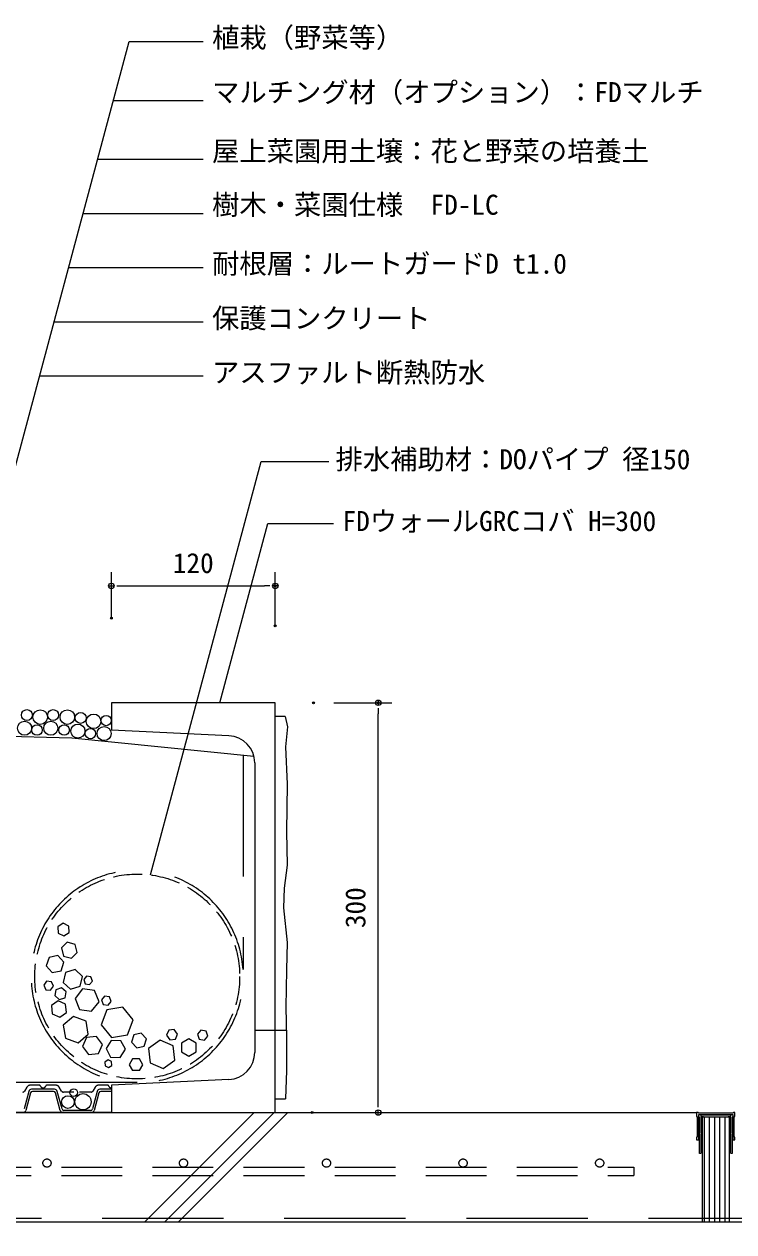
# Model space of a CAD drawing. Units: millimetres, scale not verified. Extents: x -1485 to 1485, y -1050 to 1050.
# Drawn here: x -285 to 234, y -343 to 542 of the extents above; entities that cross this region are included whole.
import ezdxf
from ezdxf.enums import TextEntityAlignment as Align

# ---------------------------------------------------------------- set-up
doc = ezdxf.new("R2010")
doc.units = ezdxf.units.MM
doc.header["$LTSCALE"] = 7
doc.header["$PDMODE"] = 32
doc.header["$PDSIZE"] = 1.4
for name, pattern in [('DASHED1', [1.8, 1.2, -0.6]), ('DASHED3', [4, 3, -1]), ('USER1', [19.05, 12.7, -6.35]), ('USER2', [9.525, 6.35, -3.175])]:
    doc.linetypes.add(name, pattern=pattern)
for name, color, linetype, lineweight in [('0-0_0', 7, 'Continuous', 9), ('0-3_HATCH', 9, 'Continuous', 18), ('0-4_KUTAI', 3, 'Continuous', 18), ('0-7_dannnetu', 6, 'Continuous', 18), ('0-A_tensen', 7, 'USER2', 18), ('0-B_sunpo', 7, 'Continuous', 9), ('0-C_MOJI', 7, 'Continuous', 18), ('0-D_ecom', 1, 'Continuous', 18), ('0-F_bousui2', 7, 'USER1', 9), ('1-0_FD-L', 8, 'Continuous', 18), ('1-B', 7, 'DASHED3', 18), ('1-C_0-1', 7, 'Continuous', 18), ('1-E_0-0', 7, 'Continuous', 18), ('1-F__1-C_', 4, 'Continuous', 9)]:
    doc.layers.add(name, color=color, linetype=linetype, lineweight=lineweight)
doc.layers.add('0-2_DEFPOINTS', color=7, linetype='Continuous')
doc.styles.add('ＭＳ ゴシック', font='')
doc.styles.get('ＭＳ ゴシック').set_extended_font_data('MS Gothic')

# ---------------------------------------------------------------- blocks, each defined once
blk = doc.blocks.new('_Dot')
at = {"layer": '0-0_0'}
for p, q in [((-0.5, 0), (-1, 0)), ((0.25, 0), (-0.25, 0))]:
    blk.add_line(p, q, dxfattribs=at)
blk.add_circle((0, 0), 0.25, dxfattribs=at)
blk = doc.blocks.new('D2')
at = {"layer": '0-2_DEFPOINTS'}
for p in [(1383.665, 1180.29), (1263.665, 1156.579), (1383.665, 1150.989)]:
    blk.add_point(p, dxfattribs=at)
at = {"layer": '0-B_sunpo'}
for p, q in [((1263.665, 1157.079), (1263.665, 1190.29)), ((1383.665, 1151.489), (1383.665, 1190.29)), ((1271.665, 1180.29), (1375.665, 1180.29))]:
    blk.add_line(p, q, dxfattribs=at)
at = {"layer": '0-B_sunpo', "xscale": 8, "yscale": 8, "rotation": 180}
blk.add_blockref('_Dot', (1263.665, 1180.29), dxfattribs=at)
at = {"layer": '0-B_sunpo', "xscale": 8, "yscale": 8}
blk.add_blockref('_Dot', (1383.665, 1180.29), dxfattribs=at)
at = {"layer": '0-B_sunpo', "style": 'ＭＳ ゴシック'}
blk.add_text('120', height=14.66, dxfattribs=at).set_placement((1308.665, 1185.29), align=Align.BOTTOM_LEFT)
blk = doc.blocks.new('D3')
at = {"layer": '0-2_DEFPOINTS'}
for p in [(1411.575, 1094.716), (1459.05, 1094.716), (1410.683, 794.715)]:
    blk.add_point(p, dxfattribs=at)
at = {"layer": '0-C_MOJI', "lineweight": 9}
for p, q in [((1426.575, 1094.716), (1469.05, 1094.716)), ((1459.05, 802.715), (1459.05, 1086.716)), ((1425.683, 794.715), (1469.05, 794.715))]:
    blk.add_line(p, q, dxfattribs=at)
at = {"layer": '0-C_MOJI', "xscale": 8, "yscale": 8}
for p, rotation in [((1459.05, 1094.716), 90), ((1459.05, 794.715), 270)]:
    blk.add_blockref('_Dot', p, dxfattribs=dict(at, rotation=rotation))
at = {"layer": '0-C_MOJI', "style": 'ＭＳ ゴシック'}
blk.add_text('300', height=14.66, rotation=90, dxfattribs=at).set_placement((1454.05, 929.716), align=Align.BOTTOM_LEFT)

msp = doc.modelspace()

# ---------------------------------------------------------------- linework, layer by layer
at = {"layer": '0-3_HATCH'}
for p, q in [((-116.833, -255.269), (-196.833, -335.269)), ((-102.164, -255.269), (-182.164, -335.269)), ((-92.164, -255.269), (-172.164, -335.269))]:
    msp.add_line(p, q, dxfattribs=at)
at = {"layer": '0-4_KUTAI'}
for p, q in [((-857.844, -255.269), (207.227, -255.269)), ((213.013, -335.269), (213.013, -258.769)), ((216.763, -335.269), (216.763, -258.769)), ((220.513, -335.269), (220.513, -258.769)), ((224.263, -335.269), (224.263, -258.769)), ((228.013, -335.269), (228.013, -258.769))]:
    msp.add_line(p, q, dxfattribs=at)
for points in [[(-857.844, 20.531), (-305.906, 20.531), (-250.152, 18.983), (-116.907, 5.658)], [(231.227, -335.269), (231.227, -258.769), (211.227, -258.769), (211.227, -335.269)]]:
    msp.add_lwpolyline(points, dxfattribs=at)
for points in [[(208.727, -255.769), (208.227, -255.269), (207.227, -255.269), (207.227, -258.269), (207.727, -258.269), (207.727, -273.269), (207.227, -273.269), (207.227, -275.269), (208.727, -275.269), (208.727, -256.769), (233.727, -256.769), (233.727, -275.269), (235.227, -275.269), (235.227, -273.269), (234.727, -273.269), (234.727, -258.269), (235.227, -258.269), (235.227, -255.269), (234.227, -255.269), (233.727, -255.769), (221.227, -255.769)], [(210.227, -257.269), (210.227, -258.269), (212.227, -258.269), (212.227, -258.769), (210.227, -258.769), (210.227, -270.269), (210.727, -270.269), (210.227, -271.269), (210.227, -284.269), (210.727, -284.269), (210.227, -285.269), (209.227, -285.269), (209.227, -258.769), (208.727, -258.769), (208.727, -256.769), (233.727, -256.769), (233.727, -258.769), (233.227, -258.769), (233.227, -285.269), (232.227, -285.269), (231.727, -284.269), (232.227, -284.269), (232.227, -271.269), (231.727, -270.269), (232.227, -270.269), (232.227, -258.769), (230.227, -258.769), (230.227, -258.269), (232.227, -258.269), (232.227, -257.269)]]:
    msp.add_lwpolyline(points, close=True, dxfattribs=at)
at = {"layer": '0-7_dannnetu'}
msp.add_line((-857.844, -335.269), (527.588, -335.269), dxfattribs=at)
at = {"layer": '0-A_tensen', "linetype": 'USER1'}
for p, q in [((-124.847, 6.452), (-124.847, -150.586)), ((-202.342, -233.169), (-857.844, -233.169))]:
    msp.add_line(p, q, dxfattribs=at)
at = {"layer": '0-A_tensen'}
msp.add_line((-857.844, -301.269), (161.227, -301.269), dxfattribs=at)
msp.add_lwpolyline([(-857.844, -295.269), (161.227, -295.269), (161.227, -301.269)], dxfattribs=at)
for centre in [(-268.442, -292.269), (-168.442, -292.269), (-63.773, -292.269), (36.227, -292.269), (136.227, -292.269)]:
    msp.add_circle(centre, 3, dxfattribs=at)
at = {"layer": '0-A_tensen', "linetype": 'USER1'}
for centre, start, end in [((-202.342, -155.54), 3.65779, 176.40304), ((-202.342, -155.797), 183.59696, 356.34221)]:
    msp.add_arc(centre, 77.653, start, end, dxfattribs=at)
at = {"layer": '0-C_MOJI'}
for p, q in [((-449.163, -370.269), (-208.224, 528.925)), ((-208.224, 528.925), (-154.057, 528.925)), ((-219.779, 485.804), (-154.057, 485.804)), ((-231.333, 442.683), (-154.057, 442.683)), ((-241.956, 403.038), (-154.057, 403.038)), ((-252.578, 363.394), (-154.057, 363.394)), ((-263.201, 323.749), (-154.057, 323.749)), ((-273.824, 284.104), (-154.057, 284.104)), ((-192.683, -81.293), (-111.607, 221.289)), ((-111.607, 221.289), (-62.173, 221.289)), ((-141.897, 44.731), (-106.708, 176.057)), ((-106.708, 176.057), (-58.523, 176.057))]:
    msp.add_line(p, q, dxfattribs=at)
at = {"layer": '0-D_ecom'}
for centre, radius in [((-283.134, 35.725), 4.018), ((-273.365, 34.246), 5.315), ((-263.915, 35.725), 4.018), ((-253.507, 34.246), 5.315), ((-243.773, 33.649), 4.018), ((-234.288, 31.133), 5.315), ((-225.127, 31.684), 3.758), ((-284.856, 26.099), 5.158), ((-275.71, 24.782), 3.851), ((-265.637, 26.099), 5.158), ((-255.852, 24.782), 3.851), ((-245.779, 24.023), 5.158), ((-226.559, 22.156), 5.158), ((-236.632, 22.161), 3.851)]:
    msp.add_circle(centre, radius, dxfattribs=at)
at = {"layer": '0-F_bousui2'}
msp.add_line((527.588, -332.769), (-857.844, -332.769), dxfattribs=at)
at = {"layer": '1-0_FD-L', "linetype": 'DASHED1'}
for p, q in [((-283.146, -236.725), (-284.836, -239.54)), ((-274.101, -235.269), (-280.574, -235.269)), ((-261.971, -235.269), (-268.444, -235.269)), ((-257.709, -239.54), (-259.399, -236.725)), ((-233.146, -236.725), (-234.836, -239.54)), ((-224.101, -235.269), (-230.574, -235.269)), ((-236.122, -240.269), (-256.423, -240.269))]:
    msp.add_line(p, q, dxfattribs=at)
at = {"layer": '1-0_FD-L'}
for p, q in [((-221.273, -238.269), (-229.738, -238.269)), ((-281.67, -239.751), (-285.128, -252.657)), ((-280.419, -240.88), (-283.878, -253.786)), ((-258.668, -253.786), (-262.126, -240.88)), ((-257.417, -252.657), (-260.875, -239.751)), ((-231.67, -239.751), (-235.128, -252.657)), ((-230.419, -240.88), (-233.878, -253.786)), ((-221.273, -239.769), (-228.971, -239.769)), ((-235.809, -255.269), (-256.736, -255.269)), ((-236.577, -253.769), (-255.968, -253.769))]:
    msp.add_line(p, q, dxfattribs=at)
at = {"layer": '1-0_FD-L', "color": 6}
msp.add_line((-221.273, -255.269), (-857.844, -255.269), dxfattribs=at)
at = {"layer": '1-0_FD-L'}
for points in [[(-262.807, -238.269), (-271.273, -238.269), (-279.738, -238.269)], [(-263.575, -239.769), (-271.273, -239.769), (-278.971, -239.769)]]:
    msp.add_lwpolyline(points, dxfattribs=at)
for centre, radius in [((-248.825, -240.665), 2.82), ((-253.055, -247.652), 4.654), ((-242.056, -247.37), 5.923)]:
    msp.add_circle(centre, radius, dxfattribs=at)
at = {"layer": '1-0_FD-L', "linetype": 'DASHED1'}
for centre, radius, start, end in [((-280.574, -238.269), 3, 90, 149.03624), ((-274.101, -236.269), 1, 19.47122, 90), ((-271.273, -235.269), 2, 199.47122, 270), ((-271.273, -235.269), 2, 270, 340.52878), ((-268.444, -236.269), 1, 90, 160.52878), ((-261.971, -238.269), 3, 30.96376, 90), ((-230.574, -238.269), 3, 90, 149.03624), ((-224.101, -236.269), 1, 19.47122, 90), ((-221.273, -235.269), 2, 199.47122, 270), ((-286.122, -238.769), 1.5, 270, 329.03624), ((-256.423, -238.769), 1.5, 210.96376, 270), ((-236.122, -238.769), 1.5, 270, 329.03624)]:
    msp.add_arc(centre, radius, start, end, dxfattribs=at)
at = {"layer": '1-0_FD-L'}
for centre, radius, start, end in [((-279.738, -240.269), 2, 90, 165), ((-262.807, -240.269), 2, 15, 90), ((-229.738, -240.269), 2, 90, 165), ((-278.971, -241.269), 1.5, 90, 165), ((-263.575, -241.269), 1.5, 15, 90), ((-228.971, -241.269), 1.5, 90, 165), ((-285.809, -253.269), 2, 270, 345), ((-256.736, -253.269), 2, 195, 270), ((-255.968, -252.269), 1.5, 195, 270), ((-236.577, -252.269), 1.5, 270, 345), ((-235.809, -253.269), 2, 270, 345)]:
    msp.add_arc(centre, radius, start, end, dxfattribs=at)
at = {"layer": '1-B'}
msp.add_circle((-202.342, -155.669), 75, dxfattribs=at)
at = {"layer": '1-C_0-1'}
for p, q in [((-94.053, 34.732), (-101.273, 34.732)), ((-94.053, 34.732), (-92.352, 27.071)), ((-93.094, -224.446), (-93.715, -245.268)), ((-101.273, -245.268), (-93.715, -245.268))]:
    msp.add_line(p, q, dxfattribs=at)
msp.add_lwpolyline([(-92.352, 27.071), (-93.847, 12.364), (-92.601, -14.805), (-93.1, -49.451), (-92.601, -74.129), (-94.845, -91.078), (-95.343, -105.286), (-92.631, -130.855), (-93.094, -150.778), (-93.557, -178.114), (-93.094, -200.353), (-93.094, -224.446)], dxfattribs=at)
at = {"layer": '1-E_0-0'}
for p, q in [((-101.273, 44.732), (-221.273, 44.732)), ((-221.273, 44.732), (-221.273, 24.732)), ((-101.273, -255.268), (-101.273, 44.732)), ((-135.321, 20.64), (-221.273, 24.732)), ((-116.273, 0.661), (-116.273, -211.198)), ((-93.094, -195.268), (-116.273, -195.268)), ((-135.321, -231.175), (-221.273, -235.268)), ((-221.273, -235.268), (-221.273, -255.269)), ((-221.273, -255.268), (-101.273, -255.268))]:
    msp.add_line(p, q, dxfattribs=at)
for centre, start, end in [((-136.273, 0.661), 0, 87.27341), ((-136.273, -211.198), 272.72659, 0)]:
    msp.add_arc(centre, 20, start, end, dxfattribs=at)
at = {"layer": '1-F__1-C_'}
for p, q in [((-235.096, -159.054), (-236.223, -155.996)), ((-200.741, -224.594), (-205.746, -224.594))]:
    msp.add_line(p, q, dxfattribs=at)
for points in [[(-256.105, -125.956), (-252.212, -123.387), (-252.49, -118.732), (-256.66, -116.645), (-260.553, -119.213), (-260.275, -123.868)], [(-256.41, -140.691), (-250.571, -142.361), (-246.206, -138.139), (-247.679, -132.248), (-253.518, -130.578), (-257.883, -134.8)], [(-268.993, -147.907), (-264.613, -152.843), (-258.148, -151.519), (-256.063, -145.257), (-260.443, -140.321), (-266.907, -141.646)], [(-242.465, -155.588), (-247.887, -150.579), (-254.936, -152.769), (-256.563, -159.969), (-251.141, -164.978), (-244.093, -162.787)], [(-265.142, -159.552), (-268.715, -159.207), (-270.8, -162.129), (-269.312, -165.395), (-265.739, -165.74), (-263.654, -162.818)], [(-262.75, -169.681), (-259.413, -172.603), (-255.215, -171.174), (-254.353, -166.824), (-257.689, -163.902), (-261.888, -165.33)], [(-244.494, -179.906), (-235.736, -181.158), (-230.273, -174.2), (-233.567, -165.989), (-242.325, -164.737), (-247.789, -171.695)], [(-259.094, -185.396), (-254.214, -181.953), (-254.756, -176.005), (-260.178, -173.501), (-265.057, -176.944), (-264.515, -182.891)], [(-221.415, -173.895), (-222.667, -170.555), (-226.184, -169.969), (-228.45, -172.722), (-227.199, -176.062), (-223.682, -176.648)], [(-254.852, -200.879), (-245.676, -204.249), (-238.17, -197.988), (-239.838, -188.356), (-249.014, -184.986), (-256.521, -191.247)], [(-212.781, -178.107), (-224.487, -180.017), (-228.686, -191.11), (-221.18, -200.293), (-209.473, -198.383), (-205.274, -187.291)], [(-178.523, -201.986), (-174.436, -201.552), (-172.767, -197.795), (-175.187, -194.473), (-179.274, -194.906), (-180.942, -198.663)], [(-242.298, -206.986), (-237.974, -212.853), (-230.73, -212.042), (-227.811, -205.364), (-232.135, -199.496), (-239.379, -200.307)], [(-221.819, -214.723), (-214.728, -214.964), (-210.974, -208.944), (-214.31, -202.683), (-221.401, -202.442), (-225.155, -208.462)], [(-195.541, -201.295), (-199.406, -197.137), (-204.94, -198.405), (-206.608, -203.832), (-202.743, -207.99), (-197.209, -206.721)], [(-183.265, -223.07), (-174.854, -216.85), (-176.035, -206.456), (-185.627, -202.282), (-194.038, -208.502), (-192.857, -218.896)], [(-164.564, -213.881), (-159.142, -210.75), (-159.142, -204.489), (-164.564, -201.358), (-169.987, -204.489), (-169.987, -210.75)], [(-150.661, -199.297), (-151.94, -195.668), (-155.722, -194.962), (-158.224, -197.884), (-156.945, -201.512), (-153.163, -202.218)], [(-225.822, -221.079), (-223.32, -222.331), (-220.985, -220.79), (-221.151, -217.997), (-223.654, -216.745), (-225.989, -218.286)]]:
    msp.add_lwpolyline(points, close=True, dxfattribs=at)
for points in [[(-236.223, -155.996), (-239.434, -155.443), (-241.52, -157.947), (-240.393, -161.005)], [(-240.393, -161.005), (-237.182, -161.559), (-235.096, -159.054)], [(-200.741, -224.594), (-198.239, -220.26), (-200.741, -215.926), (-205.746, -215.926), (-208.248, -220.26), (-205.746, -224.594)]]:
    msp.add_lwpolyline(points, dxfattribs=at)

# ---------------------------------------------------------------- block references
at = {"layer": '0-B_sunpo'}
msp.add_blockref('D2', (-1484.937, -1049.984), dxfattribs=at)
at = {"layer": '0-C_MOJI'}
msp.add_blockref('D3', (-1484.937, -1049.984), dxfattribs=at)

# ---------------------------------------------------------------- texts
at = {"layer": '0-C_MOJI', "style": 'ＭＳ ゴシック'}
for s, p in [('植栽（野菜等）', (-147.557, 520.072)), ('マルチング材（オプション）：FDマルチ', (-147.557, 480.072)), ('屋上菜園用土壌：花と野菜の培養土', (-147.557, 436.951)), ('樹木・菜園仕様\u3000FD-LC', (-147.557, 397.661)), ('耐根層：ルートガードD t1.0', (-147.557, 354.54)), ('保護コンクリート', (-147.557, 314.54)), ('アスファルト断熱防水', (-147.557, 274.895)), ('排水補助材：DOパイプ 径150', (-57.173, 211.289)), ('FDウォールGRCコバ H=300', (-52.023, 166.057))]:
    msp.add_text(s, height=14.66, dxfattribs=at).set_placement(p, align=Align.BOTTOM_LEFT)

doc.saveas('drawing.dxf')
